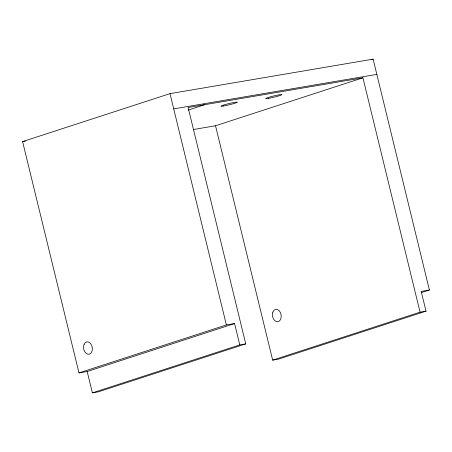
<?xml version="1.0" encoding="UTF-8"?>
<svg xmlns="http://www.w3.org/2000/svg" width="452" height="452" viewBox="0 0 452 452"><rect width="100%" height="100%" fill="white"/><g stroke="black" fill="none" stroke-linecap="round" stroke-linejoin="round"><path stroke-width="0.68" d="M87.18 371.516L92.383 392.861L239.786 344.904L234.582 323.559L87.18 371.516L78.987 372.906L22.6 141.595L170.003 93.637L373.12 59.139L429.4 290.009L421.36 292.625M188.032 110.118L204.784 104.672M371.109 59.794L373.12 59.139M215.531 125.763L362.933 77.806L420.066 312.162L272.663 360.125L215.531 125.763L193.332 129.532M78.987 372.906L226.39 324.948L234.582 323.559M362.933 77.806L188.117 107.503L245.747 343.893L98.338 391.85L92.383 392.861M429.4 290.009L421.207 291.404L426.021 311.151L278.618 359.108L272.663 360.125M173.721 108.887L376.838 74.388M22.6 141.595L25.38 141.126M420.066 312.162L426.021 311.151M239.786 344.904L245.747 343.893M170.003 93.637L226.39 324.948M272.81 312.157A6.294 4.367 80.4 0 0 277.172 321.751A6.294 4.367 80.4 0 0 280.466 312.62A6.294 4.367 80.4 0 0 272.81 312.157M84.123 344.266A6.294 4.367 80.4 0 0 87.942 354.244A6.294 4.367 80.4 0 0 91.801 345.622A6.294 4.367 80.4 0 0 84.123 344.266M223.576 105.983A8.39 0.616 -13.7 0 0 237.091 102.389A8.39 0.616 -13.7 0 0 226.774 104.141A8.39 0.616 -13.7 0 0 223.576 105.983M268.256 98.395A8.39 0.616 -13.7 0 0 281.771 94.801A8.39 0.616 -13.7 0 0 271.449 96.553A8.39 0.616 -13.7 0 0 268.256 98.395"/></g></svg>
